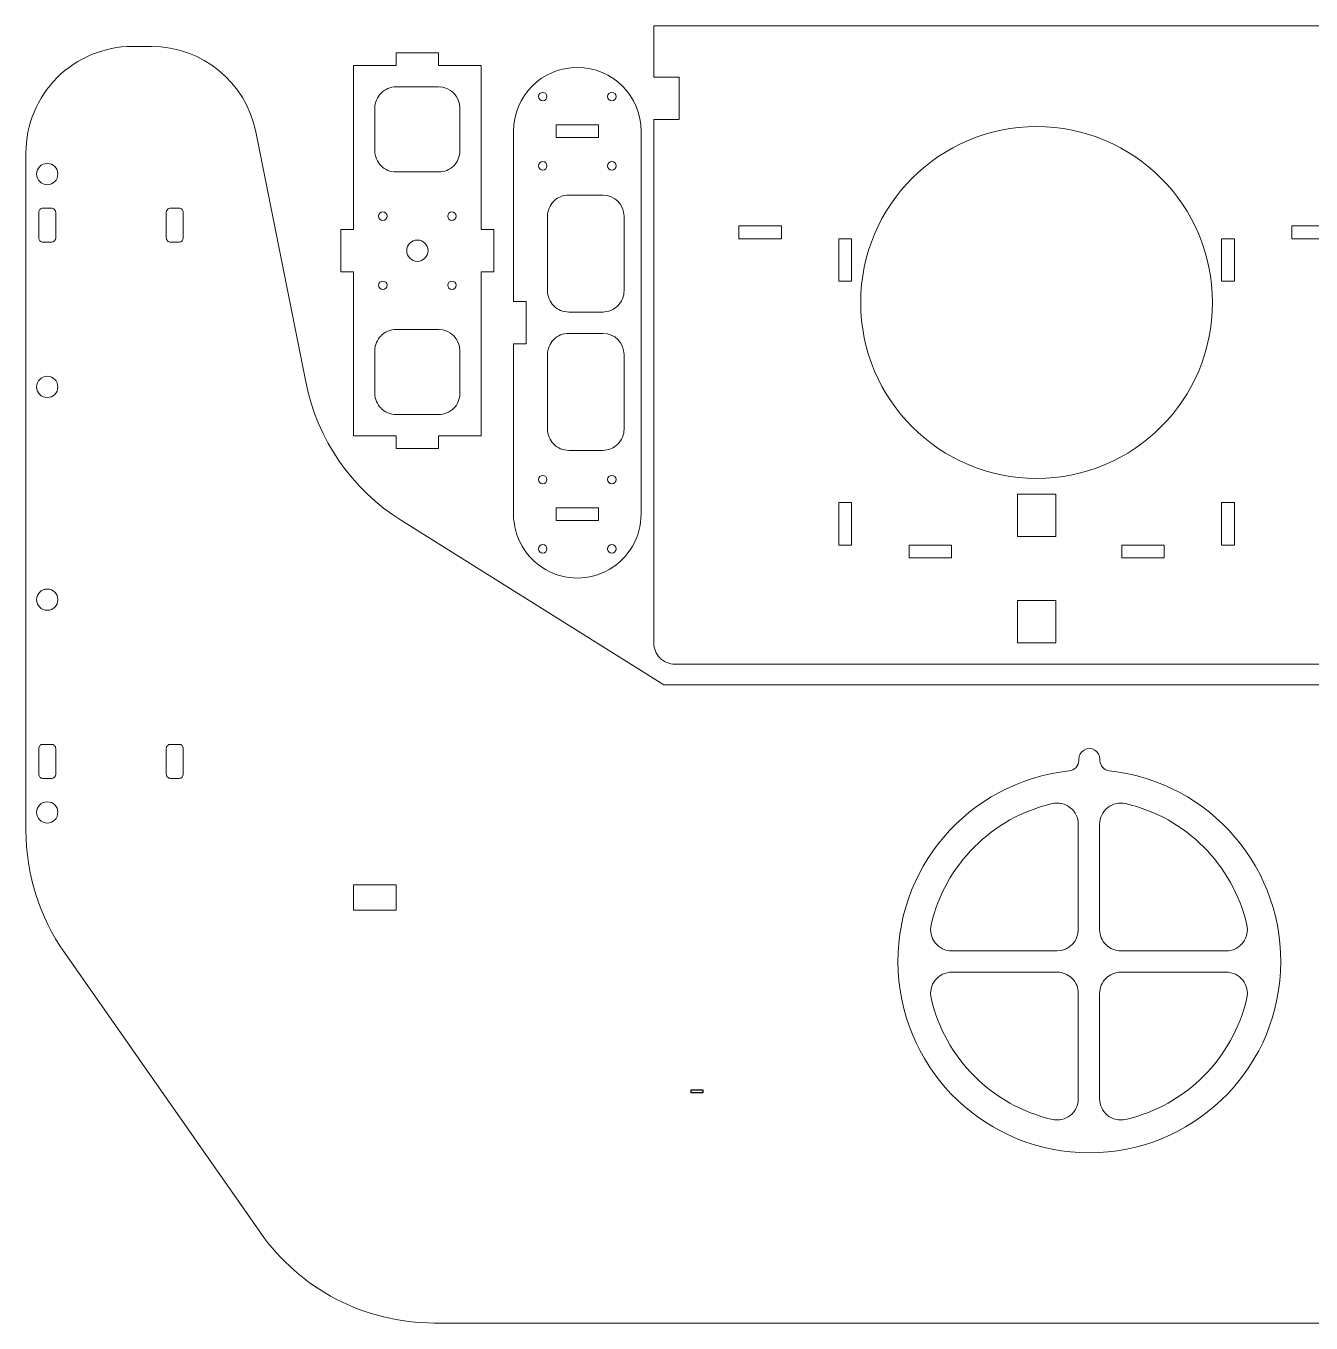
# Model space of a CAD drawing. Header units: millimetres. Extents: x -302 to 302, y -227 to 231.
# Drawn here: x -302.4 to -0.3, y -226.5 to 78.3 of the extents above; entities that cross this region are included whole.
import ezdxf

# ---------------------------------------------------------------- set-up
doc = ezdxf.new("R2010")
doc.units = ezdxf.units.MM
doc.header["$MEASUREMENT"] = 0
doc.header["$XCLIPFRAME"] = 0
doc.layers.add('Visible (ANSI)', color=7, linetype='Continuous')
picture_1 = doc.add_image_def('image1.jpg', size_in_pixel=(20749, 5688))
picture_2 = doc.add_image_def('image2.jpg', size_in_pixel=(20749, 5688))

msp = doc.modelspace()

# ---------------------------------------------------------------- linework, layer by layer
at = {"layer": 'Visible (ANSI)', "lineweight": 9}
for points in [[(-154.77, 66.3019), (-154.77, 66.3019), (-154.77, 78.302), (-154.77, 78.302)], [(-154.77, 78.302), (-154.77, 78.302), (25.2299, 78.302), (25.2299, 78.302)], [(-272.8659, 73.4773), (-272.8659, 73.4773), (-277.3709, 73.4773), (-277.3709, 73.4773)], [(-248.3514, 53.3803), (-250.6886, 65.0659), (-260.9489, 73.4773), (-272.8659, 73.4773)], [(-215.3483, 68.9795), (-215.3483, 68.9795), (-215.3483, 71.9795), (-215.3483, 71.9795)], [(-215.3483, 71.9795), (-215.3483, 71.9795), (-205.3483, 71.9795), (-205.3483, 71.9795)], [(-205.3483, 71.9795), (-205.3483, 71.9795), (-205.3483, 68.9795), (-205.3483, 68.9795)], [(-225.3483, 30.4795), (-225.3483, 30.4795), (-225.3483, 68.9795), (-225.3483, 68.9795)], [(-225.3483, 68.9795), (-225.3483, 68.9795), (-215.3483, 68.9795), (-215.3483, 68.9795)], [(-205.3483, 68.9795), (-205.3483, 68.9795), (-195.3483, 68.9795), (-195.3483, 68.9795)], [(-195.3483, 68.9795), (-195.3483, 68.9795), (-195.3483, 30.4795), (-195.3483, 30.4795)], [(-148.77, 66.3019), (-148.77, 66.3019), (-154.77, 66.3019), (-154.77, 66.3019)], [(-148.77, 56.3019), (-148.77, 56.3019), (-148.77, 66.3019), (-148.77, 66.3019)], [(-215.3483, 63.9795), (-215.3483, 63.9795), (-205.3483, 63.9795), (-205.3483, 63.9795)], [(-200.3483, 58.9795), (-200.3483, 61.7409), (-202.5868, 63.9795), (-205.3482, 63.9795)], [(-220.3483, 48.9795), (-220.3483, 48.9795), (-220.3483, 58.9795), (-220.3483, 58.9795)], [(-200.3483, 58.9795), (-200.3483, 58.9795), (-200.3483, 48.9795), (-200.3483, 48.9795)], [(-177.7537, 55.0598), (-177.7537, 55.0598), (-167.7537, 55.0598), (-167.7537, 55.0598)], [(-177.7537, 52.0598), (-177.7537, 52.0598), (-177.7537, 55.0598), (-177.7537, 55.0598)], [(-167.7537, 55.0598), (-167.7537, 55.0598), (-167.7537, 52.0598), (-167.7537, 52.0598)], [(-154.7699, -66.698), (-154.7699, -66.698), (-154.7699, 56.3019), (-154.7699, 56.3019)], [(-154.7699, 56.3019), (-154.7699, 56.3019), (-148.77, 56.3019), (-148.77, 56.3019)], [(-236.6025, -5.3644), (-236.6025, -5.3644), (-248.3514, 53.3803), (-248.3514, 53.3803)], [(-187.7537, 13.5598), (-187.7537, 13.5598), (-187.7537, 53.5598), (-187.7537, 53.5598)], [(-167.7537, 52.0598), (-167.7537, 52.0598), (-177.7537, 52.0598), (-177.7537, 52.0598)], [(-157.7537, 53.5598), (-157.7537, 53.5598), (-157.7537, -36.4402), (-157.7537, -36.4402)], [(-302.3709, 48.4773), (-302.3709, 48.4773), (-302.3709, -110.7614), (-302.3709, -110.7614)], [(-205.3483, 43.9795), (-205.3483, 43.9795), (-215.3483, 43.9795), (-215.3483, 43.9795)], [(-174.7537, 38.5598), (-174.7537, 38.5598), (-166.7537, 38.5598), (-166.7537, 38.5598)], [(-161.7537, 33.5598), (-161.7537, 36.3213), (-163.9923, 38.5598), (-166.7537, 38.5598)], [(-299.3709, 28.4773), (-299.3709, 28.4773), (-299.3709, 34.4773), (-299.3709, 34.4773)], [(-298.3709, 35.4773), (-298.3709, 35.4773), (-296.3709, 35.4773), (-296.3709, 35.4773)], [(-295.3709, 34.4773), (-295.3709, 34.4773), (-295.3709, 28.4773), (-295.3709, 28.4773)], [(-269.3709, 28.4773), (-269.3709, 28.4773), (-269.3709, 34.4773), (-269.3709, 34.4773)], [(-268.3709, 35.4773), (-268.3709, 35.4773), (-266.3709, 35.4773), (-266.3709, 35.4773)], [(-265.3709, 34.4773), (-265.3709, 34.4773), (-265.3709, 28.4773), (-265.3709, 28.4773)], [(-179.7537, 16.0598), (-179.7537, 16.0598), (-179.7537, 33.5598), (-179.7537, 33.5598)], [(-161.7537, 33.5598), (-161.7537, 33.5598), (-161.7537, 16.0598), (-161.7537, 16.0598)], [(-134.77, 28.3019), (-134.77, 28.3019), (-134.77, 31.3019), (-134.77, 31.3019)], [(-134.77, 31.3019), (-134.77, 31.3019), (-124.77, 31.3019), (-124.77, 31.3019)], [(-124.77, 31.3019), (-124.77, 31.3019), (-124.77, 28.3019), (-124.77, 28.3019)], [(-4.7701, 28.302), (-4.7701, 28.302), (-4.7701, 31.3019), (-4.7701, 31.3019)], [(-4.7701, 31.3019), (-4.7701, 31.3019), (5.2299, 31.3019), (5.2299, 31.3019)], [(-296.3709, 27.4773), (-296.3709, 27.4773), (-298.3709, 27.4773), (-298.3709, 27.4773)], [(-296.3709, 27.4774), (-295.8186, 27.4774), (-295.3709, 27.9251), (-295.3709, 28.4773)], [(-266.3709, 27.4773), (-266.3709, 27.4773), (-268.3709, 27.4773), (-268.3709, 27.4773)], [(-266.3709, 27.4774), (-265.8186, 27.4774), (-265.3709, 27.9251), (-265.3709, 28.4773)], [(-228.3483, 20.4795), (-228.3483, 20.4795), (-228.3483, 30.4795), (-228.3483, 30.4795)], [(-228.3483, 30.4795), (-228.3483, 30.4795), (-225.3483, 30.4795), (-225.3483, 30.4795)], [(-195.3483, 30.4795), (-195.3483, 30.4795), (-192.3483, 30.4795), (-192.3483, 30.4795)], [(-192.3483, 30.4795), (-192.3483, 30.4795), (-192.3483, 20.4795), (-192.3483, 20.4795)], [(-124.77, 28.3019), (-124.77, 28.3019), (-134.77, 28.3019), (-134.77, 28.3019)], [(-111.2699, 18.3019), (-111.2699, 18.3019), (-111.2699, 28.302), (-111.2699, 28.302)], [(-111.2699, 28.302), (-111.2699, 28.302), (-108.2699, 28.302), (-108.2699, 28.302)], [(-108.2699, 28.302), (-108.2699, 28.302), (-108.2699, 18.3019), (-108.2699, 18.3019)], [(-21.2701, 18.3019), (-21.2701, 18.3019), (-21.2701, 28.302), (-21.2701, 28.302)], [(-21.2701, 28.302), (-21.2701, 28.302), (-18.2701, 28.302), (-18.2701, 28.302)], [(-18.2701, 28.302), (-18.2701, 28.302), (-18.2701, 18.3019), (-18.2701, 18.3019)], [(5.2299, 28.302), (5.2299, 28.302), (-4.7701, 28.302), (-4.7701, 28.302)], [(-225.3483, 20.4795), (-225.3483, 20.4795), (-228.3483, 20.4795), (-228.3483, 20.4795)], [(-225.3483, -18.0204), (-225.3483, -18.0204), (-225.3483, 20.4795), (-225.3483, 20.4795)], [(-192.3483, 20.4795), (-192.3483, 20.4795), (-195.3483, 20.4795), (-195.3483, 20.4795)], [(-195.3483, 20.4795), (-195.3483, 20.4795), (-195.3483, -18.0204), (-195.3483, -18.0204)], [(-108.2699, 18.3019), (-108.2699, 18.3019), (-111.2699, 18.3019), (-111.2699, 18.3019)], [(-18.2701, 18.3019), (-18.2701, 18.3019), (-21.2701, 18.3019), (-21.2701, 18.3019)], [(-184.7537, 13.5598), (-184.7537, 13.5598), (-187.7537, 13.5598), (-187.7537, 13.5598)], [(-184.7537, 3.5598), (-184.7537, 3.5598), (-184.7537, 13.5598), (-184.7537, 13.5598)], [(-166.7537, 11.0598), (-166.7537, 11.0598), (-174.7537, 11.0598), (-174.7537, 11.0598)], [(-215.3483, 6.9796), (-215.3483, 6.9796), (-205.3483, 6.9796), (-205.3483, 6.9796)], [(-200.3483, 1.9796), (-200.3483, 4.741), (-202.5868, 6.9796), (-205.3482, 6.9796)], [(-187.7537, -36.4402), (-187.7537, -36.4402), (-187.7537, 3.5598), (-187.7537, 3.5598)], [(-187.7537, 3.5598), (-187.7537, 3.5598), (-184.7537, 3.5598), (-184.7537, 3.5598)], [(-174.7537, 6.0598), (-174.7537, 6.0598), (-166.7537, 6.0598), (-166.7537, 6.0598)], [(-161.7537, 1.0598), (-161.7537, 3.8213), (-163.9923, 6.0598), (-166.7537, 6.0598)], [(-220.3483, -8.0204), (-220.3483, -8.0204), (-220.3483, 1.9796), (-220.3483, 1.9796)], [(-200.3483, 1.9796), (-200.3483, 1.9796), (-200.3483, -8.0204), (-200.3483, -8.0204)], [(-179.7537, -16.4402), (-179.7537, -16.4402), (-179.7537, 1.0598), (-179.7537, 1.0598)], [(-161.7537, 1.0598), (-161.7537, 1.0598), (-161.7537, -16.4402), (-161.7537, -16.4402)], [(-236.6025, -5.3644), (-233.9018, -18.868), (-225.7512, -30.6599), (-214.0734, -37.9586)], [(-205.3483, -13.0204), (-205.3483, -13.0204), (-215.3483, -13.0204), (-215.3483, -13.0204)], [(-215.3483, -18.0204), (-215.3483, -18.0204), (-225.3483, -18.0204), (-225.3483, -18.0204)], [(-215.3483, -21.0204), (-215.3483, -21.0204), (-215.3483, -18.0204), (-215.3483, -18.0204)], [(-205.3483, -18.0204), (-205.3483, -18.0204), (-205.3483, -21.0204), (-205.3483, -21.0204)], [(-195.3483, -18.0204), (-195.3483, -18.0204), (-205.3483, -18.0204), (-205.3483, -18.0204)], [(-205.3483, -21.0204), (-205.3483, -21.0204), (-215.3483, -21.0204), (-215.3483, -21.0204)], [(-166.7537, -21.4402), (-166.7537, -21.4402), (-174.7537, -21.4402), (-174.7537, -21.4402)], [(-69.27, -41.698), (-69.27, -41.698), (-69.27, -31.6979), (-69.27, -31.6979)], [(-69.27, -31.6979), (-69.27, -31.6979), (-60.2701, -31.6979), (-60.2701, -31.6979)], [(-60.2701, -31.6979), (-60.2701, -31.6979), (-60.2701, -41.698), (-60.2701, -41.698)], [(-177.7537, -34.9402), (-177.7537, -34.9402), (-167.7537, -34.9402), (-167.7537, -34.9402)], [(-177.7537, -37.9402), (-177.7537, -37.9402), (-177.7537, -34.9402), (-177.7537, -34.9402)], [(-167.7537, -34.9402), (-167.7537, -34.9402), (-167.7537, -37.9402), (-167.7537, -37.9402)], [(-111.27, -33.6979), (-111.27, -33.6979), (-108.27, -33.6979), (-108.27, -33.6979)], [(-111.27, -43.6979), (-111.27, -43.6979), (-111.27, -33.6979), (-111.27, -33.6979)], [(-108.27, -33.6979), (-108.27, -33.6979), (-108.27, -43.6979), (-108.27, -43.6979)], [(-21.2701, -43.6979), (-21.2701, -43.6979), (-21.2701, -33.698), (-21.2701, -33.698)], [(-21.2701, -33.698), (-21.2701, -33.698), (-18.2701, -33.698), (-18.2701, -33.698)], [(-18.2701, -33.698), (-18.2701, -33.698), (-18.2701, -43.698), (-18.2701, -43.698)], [(-152.3709, -76.5226), (-152.3709, -76.5226), (-214.0734, -37.9586), (-214.0734, -37.9586)], [(-167.7537, -37.9402), (-167.7537, -37.9402), (-177.7537, -37.9402), (-177.7537, -37.9402)], [(-60.2701, -41.698), (-60.2701, -41.698), (-69.27, -41.698), (-69.27, -41.698)], [(-108.27, -43.6979), (-108.27, -43.6979), (-111.27, -43.6979), (-111.27, -43.6979)], [(-94.77, -46.698), (-94.77, -46.698), (-94.77, -43.698), (-94.77, -43.698)], [(-94.77, -43.698), (-94.77, -43.698), (-84.77, -43.698), (-84.77, -43.698)], [(-84.77, -43.698), (-84.77, -43.698), (-84.77, -46.698), (-84.77, -46.698)], [(-44.77, -46.698), (-44.77, -46.698), (-44.77, -43.698), (-44.77, -43.698)], [(-44.77, -43.698), (-44.77, -43.698), (-34.77, -43.698), (-34.77, -43.698)], [(-34.77, -43.698), (-34.77, -43.698), (-34.77, -46.698), (-34.77, -46.698)], [(-18.2701, -43.698), (-18.2701, -43.698), (-21.2701, -43.6979), (-21.2701, -43.6979)], [(-84.77, -46.698), (-84.77, -46.698), (-94.77, -46.698), (-94.77, -46.698)], [(-34.77, -46.698), (-34.77, -46.698), (-44.77, -46.698), (-44.77, -46.698)], [(-69.2699, -66.698), (-69.2699, -66.698), (-69.2699, -56.698), (-69.2699, -56.698)], [(-69.2699, -56.698), (-69.2699, -56.698), (-60.27, -56.698), (-60.27, -56.698)], [(-60.27, -56.698), (-60.27, -56.698), (-60.27, -66.698), (-60.27, -66.698)], [(-60.27, -66.698), (-60.27, -66.698), (-69.2699, -66.698), (-69.2699, -66.698)], [(20.2299, -71.6979), (20.2299, -71.6979), (-149.77, -71.6979), (-149.77, -71.6979)], [(47.629, -76.5226), (47.629, -76.5226), (-152.3709, -76.5226), (-152.3709, -76.5226)], [(-298.3709, -90.5226), (-298.3709, -90.5226), (-296.3709, -90.5226), (-296.3709, -90.5226)], [(-268.3709, -90.5226), (-268.3709, -90.5226), (-266.3709, -90.5226), (-266.3709, -90.5226)], [(-299.3709, -97.5226), (-299.3709, -97.5226), (-299.3709, -91.5226), (-299.3709, -91.5226)], [(-295.3709, -91.5226), (-295.3709, -91.5226), (-295.3709, -97.5226), (-295.3709, -97.5226)], [(-269.3709, -97.5226), (-269.3709, -97.5226), (-269.3709, -91.5226), (-269.3709, -91.5226)], [(-265.3709, -91.5226), (-265.3709, -91.5226), (-265.3709, -97.5226), (-265.3709, -97.5226)], [(-57.1077, -96.7726), (-55.836, -96.6379), (-54.8709, -95.5653), (-54.8709, -94.2865)], [(-54.8709, -94.2864), (-54.8709, -94.2864), (-54.8709, -94.0226), (-54.8709, -94.0226)], [(-49.871, -94.2864), (-49.871, -95.5653), (-48.9058, -96.6379), (-47.6341, -96.7726)], [(-49.8709, -94.0226), (-49.8709, -94.0226), (-49.8709, -94.2864), (-49.8709, -94.2864)], [(-296.3709, -98.5225), (-295.8186, -98.5225), (-295.3709, -98.0748), (-295.3709, -97.5226)], [(-266.3709, -98.5225), (-265.8186, -98.5225), (-265.3709, -98.0748), (-265.3709, -97.5226)], [(-296.3709, -98.5226), (-296.3709, -98.5226), (-298.3709, -98.5226), (-298.3709, -98.5226)], [(-266.3709, -98.5226), (-266.3709, -98.5226), (-268.3709, -98.5226), (-268.3709, -98.5226)], [(-61.0977, -104.4528), (-75.2406, -107.743), (-86.2837, -118.7861), (-89.5738, -132.9289)], [(-15.3557, -132.9289), (-18.6458, -118.7861), (-29.689, -107.743), (-43.8318, -104.4528)], [(-54.9648, -109.3228), (-54.9648, -109.3228), (-54.9648, -134.0619), (-54.9648, -134.0619)], [(-49.9648, -134.0619), (-49.9648, -134.0619), (-49.9648, -109.3228), (-49.9648, -109.3228)], [(-302.3708, -110.7614), (-302.3708, -121.02), (-299.2154, -131.0304), (-293.3324, -139.4346)], [(-225.3708, -129.5226), (-225.3708, -129.5226), (-225.3708, -123.5226), (-225.3708, -123.5226)], [(-225.3708, -123.5226), (-225.3708, -123.5226), (-215.3708, -123.5226), (-215.3708, -123.5226)], [(-215.3708, -123.5226), (-215.3708, -123.5226), (-215.3708, -129.5226), (-215.3708, -129.5226)], [(-215.3708, -129.5226), (-215.3708, -129.5226), (-225.3708, -129.5226), (-225.3708, -129.5226)], [(-59.9648, -139.0619), (-57.2033, -139.0619), (-54.9648, -136.8233), (-54.9648, -134.0619)], [(-293.3324, -139.4346), (-293.3324, -139.4346), (-247.2997, -205.1957), (-247.2997, -205.1957)], [(-59.9648, -139.0619), (-59.9648, -139.0619), (-84.7039, -139.0619), (-84.7039, -139.0619)], [(-20.2257, -139.0619), (-20.2257, -139.0619), (-44.9648, -139.0619), (-44.9648, -139.0619)], [(-84.7039, -144.0619), (-84.7039, -144.0619), (-59.9648, -144.0619), (-59.9648, -144.0619)], [(-44.9648, -144.0619), (-44.9648, -144.0619), (-20.2257, -144.0619), (-20.2257, -144.0619)], [(-54.9648, -149.0619), (-54.9648, -149.0619), (-54.9648, -173.801), (-54.9648, -173.801)], [(-49.9648, -173.801), (-49.9648, -173.801), (-49.9648, -149.0619), (-49.9648, -149.0619)], [(-89.5738, -150.1948), (-86.2837, -164.3377), (-75.2406, -175.3808), (-61.0977, -178.6709)], [(-43.8318, -178.6709), (-29.689, -175.3808), (-18.6458, -164.3377), (-15.3557, -150.1948)], [(-247.2997, -205.1957), (-237.9432, -218.562), (-222.6538, -226.5225), (-206.3381, -226.5225)], [(-206.3381, -226.5226), (-206.3381, -226.5226), (101.5963, -226.5225), (101.5963, -226.5225)]]:
    msp.add_open_spline(points, degree=3, dxfattribs=at)
for points, knots in [([(-277.3709, 73.4773), (-284.0013, 73.4773), (-290.3601, 70.8434), (-295.0485, 66.155), (-295.0485, 66.155), (-299.7369, 61.4666), (-302.3709, 55.1078), (-302.3709, 48.4773)], [0, 0, 0, 0, 0.33333333, 0.33333333, 0.33333333, 0.33333333, 1, 1, 1, 1]), ([(-157.7537, 53.5598), (-157.7537, 61.8441), (-164.4694, 68.5598), (-172.7537, 68.5598), (-172.7537, 68.5598), (-181.0379, 68.5599), (-187.7536, 61.8442), (-187.7537, 53.5599)], [0, 0, 0, 0, 0.33333333, 0.33333333, 0.33333333, 0.33333333, 1, 1, 1, 1]), ([(-215.3483, 63.9795), (-216.6744, 63.9795), (-217.9461, 63.4527), (-218.8838, 62.5151), (-218.8838, 62.5151), (-219.8215, 61.5774), (-220.3483, 60.3056), (-220.3483, 58.9795)], [0, 0, 0, 0, 0.33333333, 0.33333333, 0.33333333, 0.33333333, 1, 1, 1, 1]), ([(-180.8857, 62.6918), (-181.438, 62.6918), (-181.8857, 62.2441), (-181.8857, 61.6918), (-181.8857, 61.6918), (-181.8857, 61.1396), (-181.438, 60.6918), (-180.8857, 60.6918), (-180.8857, 60.6918), (-180.3334, 60.6918), (-179.8857, 61.1396), (-179.8857, 61.6918), (-179.8857, 61.6918), (-179.8857, 62.2441), (-180.3334, 62.6918), (-180.8857, 62.6918)], [0, 0, 0, 0, 0.2, 0.2, 0.2, 0.2, 0.4, 0.4, 0.4, 0.4, 0.6, 0.6, 0.6, 0.6, 1, 1, 1, 1]), ([(-164.6217, 62.6918), (-165.174, 62.6918), (-165.6217, 62.2441), (-165.6217, 61.6918), (-165.6217, 61.6918), (-165.6217, 61.1396), (-165.174, 60.6918), (-164.6217, 60.6918), (-164.6217, 60.6918), (-164.0694, 60.6918), (-163.6217, 61.1396), (-163.6217, 61.6918), (-163.6217, 61.6918), (-163.6217, 62.2441), (-164.0694, 62.6918), (-164.6217, 62.6918)], [0, 0, 0, 0, 0.2, 0.2, 0.2, 0.2, 0.4, 0.4, 0.4, 0.4, 0.6, 0.6, 0.6, 0.6, 1, 1, 1, 1]), ([(-23.4201, 13.3019), (-23.4201, 36.1389), (-41.933, 54.6519), (-64.77, 54.6519), (-64.77, 54.6519), (-87.6068, 54.652), (-106.1199, 36.139), (-106.1199, 13.3021), (-106.1199, 13.3021), (-106.12, -9.5348), (-87.6071, -28.0479), (-64.7701, -28.0479), (-64.7701, -28.0479), (-41.9333, -28.048), (-23.4202, -9.5351), (-23.4201, 13.3017)], [0, 0, 0, 0, 0.2, 0.2, 0.2, 0.2, 0.4, 0.4, 0.4, 0.4, 0.6, 0.6, 0.6, 0.6, 1, 1, 1, 1]), ([(-220.3483, 48.9795), (-220.3483, 47.6534), (-219.8215, 46.3817), (-218.8838, 45.444), (-218.8838, 45.444), (-217.9461, 44.5063), (-216.6744, 43.9795), (-215.3483, 43.9795)], [0, 0, 0, 0, 0.33333333, 0.33333333, 0.33333333, 0.33333333, 1, 1, 1, 1]), ([(-205.3483, 43.9795), (-204.0222, 43.9795), (-202.7504, 44.5063), (-201.8127, 45.444), (-201.8127, 45.444), (-200.8751, 46.3817), (-200.3483, 47.6534), (-200.3483, 48.9795)], [0, 0, 0, 0, 0.33333333, 0.33333333, 0.33333333, 0.33333333, 1, 1, 1, 1]), ([(-294.8709, 43.4773), (-294.8709, 44.8581), (-295.9901, 45.9773), (-297.3708, 45.9773), (-297.3708, 45.9773), (-298.7516, 45.9774), (-299.8708, 44.8581), (-299.8708, 43.4774), (-299.8708, 43.4774), (-299.8709, 42.0966), (-298.7516, 40.9774), (-297.3709, 40.9774), (-297.3709, 40.9774), (-295.9901, 40.9773), (-294.8709, 42.0966), (-294.8709, 43.4773)], [0, 0, 0, 0, 0.2, 0.2, 0.2, 0.2, 0.4, 0.4, 0.4, 0.4, 0.6, 0.6, 0.6, 0.6, 1, 1, 1, 1]), ([(-180.8857, 46.4278), (-181.438, 46.4278), (-181.8857, 45.9801), (-181.8857, 45.4278), (-181.8857, 45.4278), (-181.8857, 44.8756), (-181.438, 44.4278), (-180.8857, 44.4278), (-180.8857, 44.4278), (-180.3334, 44.4278), (-179.8857, 44.8756), (-179.8857, 45.4278), (-179.8857, 45.4278), (-179.8857, 45.9801), (-180.3334, 46.4278), (-180.8857, 46.4278)], [0, 0, 0, 0, 0.2, 0.2, 0.2, 0.2, 0.4, 0.4, 0.4, 0.4, 0.6, 0.6, 0.6, 0.6, 1, 1, 1, 1]), ([(-164.6217, 46.4278), (-165.174, 46.4278), (-165.6217, 45.9801), (-165.6217, 45.4278), (-165.6217, 45.4278), (-165.6217, 44.8756), (-165.174, 44.4278), (-164.6217, 44.4278), (-164.6217, 44.4278), (-164.0694, 44.4278), (-163.6217, 44.8756), (-163.6217, 45.4278), (-163.6217, 45.4278), (-163.6217, 45.9801), (-164.0694, 46.4278), (-164.6217, 46.4278)], [0, 0, 0, 0, 0.2, 0.2, 0.2, 0.2, 0.4, 0.4, 0.4, 0.4, 0.6, 0.6, 0.6, 0.6, 1, 1, 1, 1]), ([(-174.7537, 38.5598), (-176.0798, 38.5598), (-177.3515, 38.0331), (-178.2892, 37.0954), (-178.2892, 37.0954), (-179.2269, 36.1577), (-179.7537, 34.8859), (-179.7537, 33.5598)], [0, 0, 0, 0, 0.33333333, 0.33333333, 0.33333333, 0.33333333, 1, 1, 1, 1]), ([(-298.3709, 35.4773), (-298.6361, 35.4773), (-298.8904, 35.372), (-299.078, 35.1845), (-299.078, 35.1845), (-299.2655, 34.9969), (-299.3709, 34.7426), (-299.3709, 34.4773)], [0, 0, 0, 0, 0.33333333, 0.33333333, 0.33333333, 0.33333333, 1, 1, 1, 1]), ([(-295.3709, 34.4773), (-295.3709, 34.7426), (-295.4762, 34.9969), (-295.6637, 35.1845), (-295.6637, 35.1845), (-295.8513, 35.372), (-296.1056, 35.4773), (-296.3709, 35.4773)], [0, 0, 0, 0, 0.33333333, 0.33333333, 0.33333333, 0.33333333, 1, 1, 1, 1]), ([(-268.3709, 35.4773), (-268.6361, 35.4773), (-268.8904, 35.372), (-269.078, 35.1845), (-269.078, 35.1845), (-269.2655, 34.9969), (-269.3709, 34.7426), (-269.3709, 34.4773)], [0, 0, 0, 0, 0.33333333, 0.33333333, 0.33333333, 0.33333333, 1, 1, 1, 1]), ([(-265.3709, 34.4773), (-265.3709, 34.7426), (-265.4762, 34.9969), (-265.6637, 35.1845), (-265.6637, 35.1845), (-265.8513, 35.372), (-266.1056, 35.4773), (-266.3709, 35.4773)], [0, 0, 0, 0, 0.33333333, 0.33333333, 0.33333333, 0.33333333, 1, 1, 1, 1]), ([(-218.48, 34.6112), (-219.0323, 34.6112), (-219.48, 34.1635), (-219.48, 33.6112), (-219.48, 33.6112), (-219.48, 33.059), (-219.0323, 32.6112), (-218.48, 32.6112), (-218.48, 32.6112), (-217.9277, 32.6112), (-217.48, 33.059), (-217.48, 33.6112), (-217.48, 33.6112), (-217.48, 34.1635), (-217.9277, 34.6112), (-218.48, 34.6112)], [0, 0, 0, 0, 0.2, 0.2, 0.2, 0.2, 0.4, 0.4, 0.4, 0.4, 0.6, 0.6, 0.6, 0.6, 1, 1, 1, 1]), ([(-202.2165, 34.6112), (-202.7688, 34.6112), (-203.2165, 34.1635), (-203.2165, 33.6112), (-203.2165, 33.6112), (-203.2165, 33.059), (-202.7688, 32.6112), (-202.2165, 32.6112), (-202.2165, 32.6112), (-201.6643, 32.6112), (-201.2165, 33.059), (-201.2165, 33.6112), (-201.2165, 33.6112), (-201.2165, 34.1635), (-201.6643, 34.6112), (-202.2165, 34.6112)], [0, 0, 0, 0, 0.2, 0.2, 0.2, 0.2, 0.4, 0.4, 0.4, 0.4, 0.6, 0.6, 0.6, 0.6, 1, 1, 1, 1]), ([(-299.3709, 28.4773), (-299.3709, 28.2121), (-299.2655, 27.9578), (-299.078, 27.7702), (-299.078, 27.7702), (-298.8904, 27.5827), (-298.6361, 27.4774), (-298.3709, 27.4774)], [0, 0, 0, 0, 0.33333333, 0.33333333, 0.33333333, 0.33333333, 1, 1, 1, 1]), ([(-269.3709, 28.4773), (-269.3709, 28.2121), (-269.2655, 27.9578), (-269.078, 27.7702), (-269.078, 27.7702), (-268.8904, 27.5827), (-268.6361, 27.4774), (-268.3709, 27.4774)], [0, 0, 0, 0, 0.33333333, 0.33333333, 0.33333333, 0.33333333, 1, 1, 1, 1]), ([(-210.3483, 27.9795), (-211.729, 27.9795), (-212.8483, 26.8602), (-212.8483, 25.4795), (-212.8483, 25.4795), (-212.8483, 24.0988), (-211.729, 22.9795), (-210.3483, 22.9795), (-210.3483, 22.9795), (-208.9676, 22.9795), (-207.8483, 24.0988), (-207.8483, 25.4795), (-207.8483, 25.4795), (-207.8483, 26.8602), (-208.9675, 27.9795), (-210.3483, 27.9795)], [0, 0, 0, 0, 0.2, 0.2, 0.2, 0.2, 0.4, 0.4, 0.4, 0.4, 0.6, 0.6, 0.6, 0.6, 1, 1, 1, 1]), ([(-218.48, 18.3478), (-219.0323, 18.3478), (-219.48, 17.9001), (-219.48, 17.3478), (-219.48, 17.3478), (-219.48, 16.7955), (-219.0323, 16.3478), (-218.48, 16.3478), (-218.48, 16.3478), (-217.9277, 16.3478), (-217.48, 16.7955), (-217.48, 17.3478), (-217.48, 17.3478), (-217.48, 17.9001), (-217.9277, 18.3478), (-218.48, 18.3478)], [0, 0, 0, 0, 0.2, 0.2, 0.2, 0.2, 0.4, 0.4, 0.4, 0.4, 0.6, 0.6, 0.6, 0.6, 1, 1, 1, 1]), ([(-202.2165, 18.3478), (-202.7688, 18.3478), (-203.2165, 17.9001), (-203.2165, 17.3478), (-203.2165, 17.3478), (-203.2165, 16.7955), (-202.7688, 16.3478), (-202.2165, 16.3478), (-202.2165, 16.3478), (-201.6643, 16.3478), (-201.2165, 16.7955), (-201.2165, 17.3478), (-201.2165, 17.3478), (-201.2165, 17.9001), (-201.6643, 18.3478), (-202.2165, 18.3478)], [0, 0, 0, 0, 0.2, 0.2, 0.2, 0.2, 0.4, 0.4, 0.4, 0.4, 0.6, 0.6, 0.6, 0.6, 1, 1, 1, 1]), ([(-179.7537, 16.0598), (-179.7537, 14.7338), (-179.2269, 13.462), (-178.2892, 12.5243), (-178.2892, 12.5243), (-177.3515, 11.5866), (-176.0798, 11.0598), (-174.7537, 11.0598)], [0, 0, 0, 0, 0.33333333, 0.33333333, 0.33333333, 0.33333333, 1, 1, 1, 1]), ([(-166.7537, 11.0598), (-165.4276, 11.0598), (-164.1558, 11.5866), (-163.2182, 12.5243), (-163.2182, 12.5243), (-162.2805, 13.462), (-161.7537, 14.7338), (-161.7537, 16.0598)], [0, 0, 0, 0, 0.33333333, 0.33333333, 0.33333333, 0.33333333, 1, 1, 1, 1]), ([(-215.3483, 6.9796), (-216.6744, 6.9796), (-217.9461, 6.4528), (-218.8838, 5.5152), (-218.8838, 5.5152), (-219.8215, 4.5775), (-220.3483, 3.3057), (-220.3483, 1.9796)], [0, 0, 0, 0, 0.33333333, 0.33333333, 0.33333333, 0.33333333, 1, 1, 1, 1]), ([(-174.7537, 6.0598), (-176.0798, 6.0598), (-177.3515, 5.5331), (-178.2892, 4.5954), (-178.2892, 4.5954), (-179.2269, 3.6577), (-179.7537, 2.3859), (-179.7537, 1.0598)], [0, 0, 0, 0, 0.33333333, 0.33333333, 0.33333333, 0.33333333, 1, 1, 1, 1]), ([(-294.8709, -6.5227), (-294.8709, -5.1419), (-295.9901, -4.0227), (-297.3708, -4.0227), (-297.3708, -4.0227), (-298.7516, -4.0226), (-299.8708, -5.1419), (-299.8708, -6.5226), (-299.8708, -6.5226), (-299.8709, -7.9034), (-298.7516, -9.0226), (-297.3709, -9.0226), (-297.3709, -9.0226), (-295.9901, -9.0227), (-294.8709, -7.9034), (-294.8709, -6.5227)], [0, 0, 0, 0, 0.2, 0.2, 0.2, 0.2, 0.4, 0.4, 0.4, 0.4, 0.6, 0.6, 0.6, 0.6, 1, 1, 1, 1]), ([(-220.3483, -8.0204), (-220.3483, -9.3465), (-219.8215, -10.6182), (-218.8838, -11.5559), (-218.8838, -11.5559), (-217.9461, -12.4936), (-216.6744, -13.0204), (-215.3483, -13.0204)], [0, 0, 0, 0, 0.33333333, 0.33333333, 0.33333333, 0.33333333, 1, 1, 1, 1]), ([(-205.3483, -13.0204), (-204.0222, -13.0204), (-202.7504, -12.4936), (-201.8127, -11.5559), (-201.8127, -11.5559), (-200.8751, -10.6182), (-200.3483, -9.3465), (-200.3483, -8.0204)], [0, 0, 0, 0, 0.33333333, 0.33333333, 0.33333333, 0.33333333, 1, 1, 1, 1]), ([(-179.7537, -16.4402), (-179.7537, -17.7662), (-179.2269, -19.038), (-178.2892, -19.9757), (-178.2892, -19.9757), (-177.3515, -20.9134), (-176.0798, -21.4402), (-174.7537, -21.4402)], [0, 0, 0, 0, 0.33333333, 0.33333333, 0.33333333, 0.33333333, 1, 1, 1, 1]), ([(-166.7537, -21.4402), (-165.4276, -21.4402), (-164.1558, -20.9134), (-163.2182, -19.9757), (-163.2182, -19.9757), (-162.2805, -19.038), (-161.7537, -17.7662), (-161.7537, -16.4402)], [0, 0, 0, 0, 0.33333333, 0.33333333, 0.33333333, 0.33333333, 1, 1, 1, 1]), ([(-180.8857, -27.3082), (-181.438, -27.3082), (-181.8857, -27.7559), (-181.8857, -28.3082), (-181.8857, -28.3082), (-181.8857, -28.8604), (-181.438, -29.3082), (-180.8857, -29.3082), (-180.8857, -29.3082), (-180.3334, -29.3082), (-179.8857, -28.8604), (-179.8857, -28.3082), (-179.8857, -28.3082), (-179.8857, -27.7559), (-180.3334, -27.3082), (-180.8857, -27.3082)], [0, 0, 0, 0, 0.2, 0.2, 0.2, 0.2, 0.4, 0.4, 0.4, 0.4, 0.6, 0.6, 0.6, 0.6, 1, 1, 1, 1]), ([(-164.6217, -27.3082), (-165.174, -27.3082), (-165.6217, -27.7559), (-165.6217, -28.3082), (-165.6217, -28.3082), (-165.6217, -28.8604), (-165.174, -29.3082), (-164.6217, -29.3082), (-164.6217, -29.3082), (-164.0694, -29.3082), (-163.6217, -28.8604), (-163.6217, -28.3082), (-163.6217, -28.3082), (-163.6217, -27.7559), (-164.0694, -27.3082), (-164.6217, -27.3082)], [0, 0, 0, 0, 0.2, 0.2, 0.2, 0.2, 0.4, 0.4, 0.4, 0.4, 0.6, 0.6, 0.6, 0.6, 1, 1, 1, 1]), ([(-187.7537, -36.4402), (-187.7537, -41.7991), (-184.8947, -46.751), (-180.2537, -49.4305), (-180.2537, -49.4305), (-175.6127, -52.11), (-169.8947, -52.11), (-165.2537, -49.4305), (-165.2537, -49.4305), (-160.6127, -46.751), (-157.7537, -41.7991), (-157.7537, -36.4402)], [0, 0, 0, 0, 0.25, 0.25, 0.25, 0.25, 0.5, 0.5, 0.5, 0.5, 1, 1, 1, 1]), ([(-180.8857, -43.5722), (-181.438, -43.5722), (-181.8857, -44.0199), (-181.8857, -44.5722), (-181.8857, -44.5722), (-181.8857, -45.1244), (-181.438, -45.5722), (-180.8857, -45.5722), (-180.8857, -45.5722), (-180.3334, -45.5722), (-179.8857, -45.1244), (-179.8857, -44.5722), (-179.8857, -44.5722), (-179.8857, -44.0199), (-180.3334, -43.5722), (-180.8857, -43.5722)], [0, 0, 0, 0, 0.2, 0.2, 0.2, 0.2, 0.4, 0.4, 0.4, 0.4, 0.6, 0.6, 0.6, 0.6, 1, 1, 1, 1]), ([(-164.6217, -43.5722), (-165.174, -43.5722), (-165.6217, -44.0199), (-165.6217, -44.5722), (-165.6217, -44.5722), (-165.6217, -45.1244), (-165.174, -45.5722), (-164.6217, -45.5722), (-164.6217, -45.5722), (-164.0694, -45.5722), (-163.6217, -45.1244), (-163.6217, -44.5722), (-163.6217, -44.5722), (-163.6217, -44.0199), (-164.0694, -43.5722), (-164.6217, -43.5722)], [0, 0, 0, 0, 0.2, 0.2, 0.2, 0.2, 0.4, 0.4, 0.4, 0.4, 0.6, 0.6, 0.6, 0.6, 1, 1, 1, 1]), ([(-294.8709, -56.5227), (-294.8709, -55.1419), (-295.9901, -54.0227), (-297.3708, -54.0227), (-297.3708, -54.0227), (-298.7516, -54.0226), (-299.8708, -55.1419), (-299.8708, -56.5226), (-299.8708, -56.5226), (-299.8709, -57.9034), (-298.7516, -59.0226), (-297.3709, -59.0226), (-297.3709, -59.0226), (-295.9901, -59.0227), (-294.8709, -57.9034), (-294.8709, -56.5227)], [0, 0, 0, 0, 0.2, 0.2, 0.2, 0.2, 0.4, 0.4, 0.4, 0.4, 0.6, 0.6, 0.6, 0.6, 1, 1, 1, 1]), ([(-154.7699, -66.698), (-154.7699, -68.024), (-154.2432, -69.2958), (-153.3055, -70.2335), (-153.3055, -70.2335), (-152.3678, -71.1712), (-151.096, -71.6979), (-149.7699, -71.6979)], [0, 0, 0, 0, 0.33333333, 0.33333333, 0.33333333, 0.33333333, 1, 1, 1, 1]), ([(-298.3709, -90.5226), (-298.6361, -90.5226), (-298.8904, -90.6279), (-299.078, -90.8154), (-299.078, -90.8154), (-299.2655, -91.003), (-299.3709, -91.2573), (-299.3709, -91.5226)], [0, 0, 0, 0, 0.33333333, 0.33333333, 0.33333333, 0.33333333, 1, 1, 1, 1]), ([(-295.3709, -91.5226), (-295.3709, -91.2573), (-295.4762, -91.003), (-295.6637, -90.8154), (-295.6637, -90.8154), (-295.8513, -90.6279), (-296.1056, -90.5226), (-296.3709, -90.5226)], [0, 0, 0, 0, 0.33333333, 0.33333333, 0.33333333, 0.33333333, 1, 1, 1, 1]), ([(-268.3709, -90.5226), (-268.6361, -90.5226), (-268.8904, -90.6279), (-269.078, -90.8154), (-269.078, -90.8154), (-269.2655, -91.003), (-269.3709, -91.2573), (-269.3709, -91.5226)], [0, 0, 0, 0, 0.33333333, 0.33333333, 0.33333333, 0.33333333, 1, 1, 1, 1]), ([(-265.3709, -91.5226), (-265.3709, -91.2573), (-265.4762, -91.003), (-265.6637, -90.8154), (-265.6637, -90.8154), (-265.8513, -90.6279), (-266.1056, -90.5226), (-266.3709, -90.5226)], [0, 0, 0, 0, 0.33333333, 0.33333333, 0.33333333, 0.33333333, 1, 1, 1, 1]), ([(-49.8709, -94.0226), (-49.8709, -93.1294), (-50.3474, -92.3041), (-51.1209, -91.8575), (-51.1209, -91.8575), (-51.8945, -91.4109), (-52.8473, -91.4109), (-53.6208, -91.8575), (-53.6208, -91.8575), (-54.3944, -92.3041), (-54.8708, -93.1294), (-54.8708, -94.0226)], [0, 0, 0, 0, 0.25, 0.25, 0.25, 0.25, 0.5, 0.5, 0.5, 0.5, 1, 1, 1, 1]), ([(-299.3709, -97.5226), (-299.3709, -97.7878), (-299.2655, -98.0421), (-299.078, -98.2297), (-299.078, -98.2297), (-298.8904, -98.4172), (-298.6361, -98.5225), (-298.3709, -98.5225)], [0, 0, 0, 0, 0.33333333, 0.33333333, 0.33333333, 0.33333333, 1, 1, 1, 1]), ([(-269.3709, -97.5226), (-269.3709, -97.7878), (-269.2655, -98.0421), (-269.078, -98.2297), (-269.078, -98.2297), (-268.8904, -98.4172), (-268.6361, -98.5225), (-268.3709, -98.5225)], [0, 0, 0, 0, 0.33333333, 0.33333333, 0.33333333, 0.33333333, 1, 1, 1, 1]), ([(-57.1077, -96.7726), (-80.9059, -99.2916), (-98.5696, -119.9963), (-97.3083, -143.8942), (-97.3083, -143.8942), (-96.0471, -167.7921), (-76.3021, -186.5225), (-52.371, -186.5225), (-52.371, -186.5225), (-28.4399, -186.5226), (-8.6949, -167.7923), (-7.4335, -143.8944), (-7.4335, -143.8944), (-6.1721, -119.9966), (-23.8357, -99.2918), (-47.6339, -96.7726)], [0, 0, 0, 0, 0.2, 0.2, 0.2, 0.2, 0.4, 0.4, 0.4, 0.4, 0.6, 0.6, 0.6, 0.6, 1, 1, 1, 1]), ([(-294.8709, -106.5226), (-294.8709, -105.1418), (-295.9901, -104.0226), (-297.3708, -104.0226), (-297.3708, -104.0226), (-298.7516, -104.0225), (-299.8708, -105.1418), (-299.8708, -106.5225), (-299.8708, -106.5225), (-299.8709, -107.9033), (-298.7516, -109.0225), (-297.3709, -109.0225), (-297.3709, -109.0225), (-295.9901, -109.0226), (-294.8709, -107.9033), (-294.8709, -106.5226)], [0, 0, 0, 0, 0.2, 0.2, 0.2, 0.2, 0.4, 0.4, 0.4, 0.4, 0.6, 0.6, 0.6, 0.6, 1, 1, 1, 1]), ([(-54.9648, -109.3228), (-54.9648, -107.7975), (-55.661, -106.3556), (-56.8555, -105.4071), (-56.8555, -105.4071), (-58.05, -104.4586), (-59.6121, -104.1072), (-61.0977, -104.4528)], [0, 0, 0, 0, 0.33333333, 0.33333333, 0.33333333, 0.33333333, 1, 1, 1, 1]), ([(-43.8318, -104.4528), (-45.3174, -104.1072), (-46.8796, -104.4586), (-48.074, -105.4071), (-48.074, -105.4071), (-49.2685, -106.3556), (-49.9648, -107.7975), (-49.9648, -109.3228)], [0, 0, 0, 0, 0.33333333, 0.33333333, 0.33333333, 0.33333333, 1, 1, 1, 1]), ([(-89.5738, -132.9289), (-89.9194, -134.4146), (-89.568, -135.9767), (-88.6195, -137.1712), (-88.6195, -137.1712), (-87.671, -138.3657), (-86.2291, -139.0619), (-84.7039, -139.0619)], [0, 0, 0, 0, 0.33333333, 0.33333333, 0.33333333, 0.33333333, 1, 1, 1, 1]), ([(-49.9648, -134.0619), (-49.9648, -135.388), (-49.438, -136.6597), (-48.5003, -137.5974), (-48.5003, -137.5974), (-47.5626, -138.5351), (-46.2908, -139.0619), (-44.9648, -139.0619)], [0, 0, 0, 0, 0.33333333, 0.33333333, 0.33333333, 0.33333333, 1, 1, 1, 1]), ([(-20.2257, -139.0619), (-18.7004, -139.0619), (-17.2585, -138.3657), (-16.31, -137.1712), (-16.31, -137.1712), (-15.3615, -135.9767), (-15.0101, -134.4146), (-15.3557, -132.929)], [0, 0, 0, 0, 0.33333333, 0.33333333, 0.33333333, 0.33333333, 1, 1, 1, 1]), ([(-84.7039, -144.0619), (-86.2291, -144.0619), (-87.671, -144.7581), (-88.6195, -145.9526), (-88.6195, -145.9526), (-89.568, -147.1471), (-89.9194, -148.7092), (-89.5738, -150.1948)], [0, 0, 0, 0, 0.33333333, 0.33333333, 0.33333333, 0.33333333, 1, 1, 1, 1]), ([(-54.9648, -149.0619), (-54.9648, -147.7358), (-55.4915, -146.464), (-56.4292, -145.5263), (-56.4292, -145.5263), (-57.3669, -144.5887), (-58.6387, -144.0619), (-59.9648, -144.0619)], [0, 0, 0, 0, 0.33333333, 0.33333333, 0.33333333, 0.33333333, 1, 1, 1, 1]), ([(-44.9648, -144.0619), (-46.2908, -144.0619), (-47.5626, -144.5887), (-48.5003, -145.5263), (-48.5003, -145.5263), (-49.438, -146.464), (-49.9648, -147.7358), (-49.9648, -149.0619)], [0, 0, 0, 0, 0.33333333, 0.33333333, 0.33333333, 0.33333333, 1, 1, 1, 1]), ([(-15.3557, -150.1948), (-15.0101, -148.7092), (-15.3615, -147.1471), (-16.31, -145.9526), (-16.31, -145.9526), (-17.2585, -144.7581), (-18.7003, -144.0619), (-20.2256, -144.0619)], [0, 0, 0, 0, 0.33333333, 0.33333333, 0.33333333, 0.33333333, 1, 1, 1, 1]), ([(-61.0977, -178.6709), (-59.6121, -179.0165), (-58.05, -178.6651), (-56.8555, -177.7166), (-56.8555, -177.7166), (-55.661, -176.7681), (-54.9648, -175.3263), (-54.9648, -173.801)], [0, 0, 0, 0, 0.33333333, 0.33333333, 0.33333333, 0.33333333, 1, 1, 1, 1]), ([(-61.0977, -178.6709), (-59.6121, -179.0165), (-58.05, -178.6651), (-56.8555, -177.7166), (-56.8555, -177.7166), (-55.661, -176.7681), (-54.9648, -175.3263), (-54.9648, -173.801)], [0, 0, 0, 0, 0.33333333, 0.33333333, 0.33333333, 0.33333333, 1, 1, 1, 1]), ([(-49.9648, -173.801), (-49.9648, -175.3263), (-49.2685, -176.7681), (-48.074, -177.7166), (-48.074, -177.7166), (-46.8796, -178.6651), (-45.3174, -179.0165), (-43.8318, -178.6709)], [0, 0, 0, 0, 0.33333333, 0.33333333, 0.33333333, 0.33333333, 1, 1, 1, 1]), ([(-49.9648, -173.801), (-49.9648, -175.3263), (-49.2685, -176.7681), (-48.074, -177.7166), (-48.074, -177.7166), (-46.8796, -178.6651), (-45.3174, -179.0165), (-43.8318, -178.6709)], [0, 0, 0, 0, 0.33333333, 0.33333333, 0.33333333, 0.33333333, 1, 1, 1, 1])]:
    msp.add_open_spline(points, degree=3, knots=knots, dxfattribs=at)

# ---------------------------------------------------------------- pictures from other files: only their frames are drawn
at = {"layer": 'Visible (ANSI)', "color": 0}
image = msp.add_image(picture_1, insert=(-144.6112, -226.5956), size_in_units=(192.6149, 52.8022), dxfattribs=at)
image.set_boundary_path([(-144.611, -226.596), (143.572, -147.583)])
image.dxf.flags = 3
at = {"layer": 'Visible (ANSI)'}
image = msp.add_image(picture_2, insert=(-144.6112, -226.5956), size_in_units=(192.6149, 52.8022), dxfattribs=at)
image.set_boundary_path([(-144.611, -226.596), (143.572, -147.583)])
image.dxf.flags = 3

doc.saveas('drawing.dxf')
